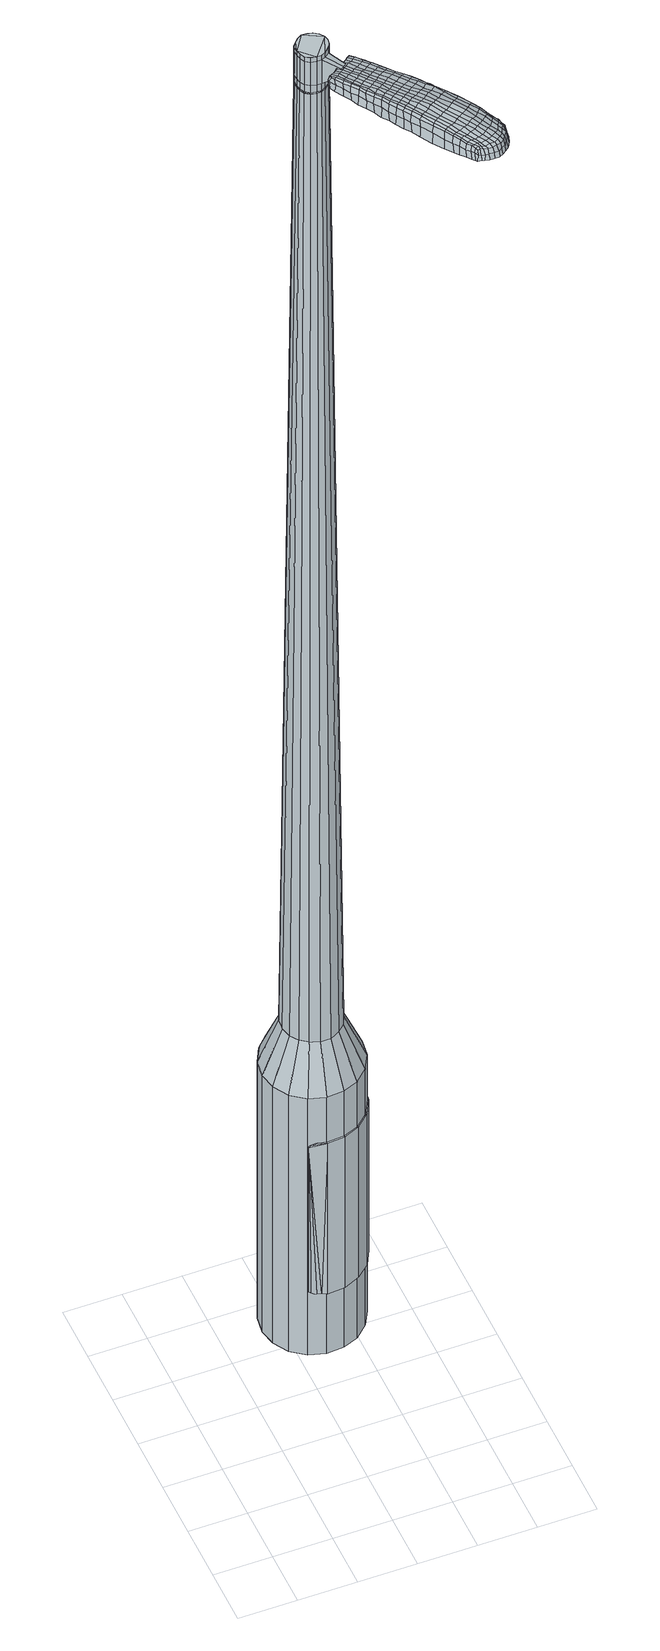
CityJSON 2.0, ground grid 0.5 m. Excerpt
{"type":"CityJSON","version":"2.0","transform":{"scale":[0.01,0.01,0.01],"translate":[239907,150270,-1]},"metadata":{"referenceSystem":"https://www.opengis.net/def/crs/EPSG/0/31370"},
"CityObjects":{
"object1":{"type":"GenericCityObject","attributes":{"cluster":803,"mean_distance_to_centroid":0.273,"new_centroid_x":239908.24,"new_centroid_y":150272.25,"mean_distance_to_camera":6.22,"H1":22.98,"H2":18.53,"Z_final":110.29,"cluster2":-1,"proj_x":239902.2,"proj_y":150276.12,"id_line":88917,"bearing_l":32.69,"distance":7.17,"orientation":"right","G_obj":302.69},"geometry":[{"type":"MultiSurface","lod":"2","boundaries":[[[0,1,2,3]],[[1,4,5,2]],[[4,6,7,5]],[[6,8,9,7]],[[8,10,11,9]],[[10,12,13,11]],[[12,14,15,13]],[[14,16,17,15]],[[16,18,19,17]],[[18,20,21,19]],[[20,22,23,21]],[[22,24,25,23]],[[24,26,27,25]],[[26,28,29,27]],[[28,30,31,29]],[[30,32,33,31]],[[32,34,35,33]],[[34,0,3,35]],[[36,37,38,39]],[[38,40,41,42]],[[41,43,42]],[[42,44,45,46]],[[45,47,46]],[[46,48,49,50]],[[49,51,50]],[[42,46,50,38]],[[50,52,39,38]],[[53,36,39]],[[2,5,7,35]],[[7,9,11,15]],[[11,13,15]],[[15,17,19,23]],[[19,21,23]],[[23,25,27,31]],[[27,29,31]],[[15,23,31,7]],[[31,33,35,7]],[[3,2,35]],[[1,0,54,55]],[[0,34,56,54]],[[34,32,57,56]],[[32,30,58,57]],[[30,28,59,58]],[[28,26,60,59]],[[26,24,61,60]],[[24,22,62,61]],[[22,20,63,62]],[[20,18,64,63]],[[18,16,65,64]],[[16,14,66,65]],[[14,12,67,66]],[[12,10,68,67]],[[10,8,69,68]],[[8,6,70,69]],[[6,4,71,70]],[[4,1,55,71]],[[55,54,72,73]],[[54,56,74,72]],[[56,57,75,74]],[[57,58,76,75]],[[58,59,77,76]],[[59,60,78,77]],[[60,61,79,78]],[[61,62,80,79]],[[62,63,81,80]],[[63,64,82,81]],[[64,65,83,82]],[[65,66,84,83]],[[66,67,85,84]],[[67,68,86,85]],[[68,69,87,86]],[[69,70,88,87]],[[70,71,89,88]],[[71,55,73,89]],[[72,90,91,92]],[[93,94,90,72]],[[75,95,94,93]],[[96,97,95,75]],[[98,99,97,96]],[[78,100,99,98]],[[101,102,100,78]],[[80,103,102,101]],[[81,104,103,80]],[[82,105,104,81]],[[83,106,105,82]],[[107,108,106,83]],[[85,109,108,107]],[[86,110,109,85]],[[111,112,110,86]],[[113,114,112,111]],[[89,115,114,113]],[[92,91,115,89]],[[116,117,118,119]],[[120,116,119,121]],[[122,120,121,123]],[[124,122,123,125]],[[126,124,125,127]],[[128,126,127,129]],[[130,128,129,131]],[[132,130,131,133]],[[134,132,133,135]],[[136,134,135,137]],[[138,136,137,139]],[[140,138,139,141]],[[142,140,141,143]],[[144,142,143,145]],[[146,144,145,147]],[[148,146,147,149]],[[73,72,92]],[[74,93,72]],[[74,75,93]],[[76,96,75]],[[76,77,98,96]],[[77,78,98]],[[79,101,78]],[[79,80,101]],[[84,107,83]],[[84,85,107]],[[87,111,86]],[[87,88,113,111]],[[88,89,113]],[[73,92,89]],[[150,91,90]],[[150,115,91]],[[151,114,115]],[[151,152,112,114]],[[152,110,112]],[[153,108,109]],[[153,106,108]],[[154,102,103]],[[154,100,102]],[[155,99,100]],[[155,156,97,99]],[[156,95,97]],[[157,94,95]],[[157,90,94]],[[39,52,148,158]],[[150,90,159,149]],[[53,39,158,117]],[[90,157,118,159]],[[36,53,117,116]],[[157,95,119,118]],[[37,36,116,120]],[[95,156,121,119]],[[38,37,120,122]],[[156,155,123,121]],[[40,38,122,124]],[[155,100,125,123]],[[41,40,124,126]],[[100,154,127,125]],[[43,41,126,128]],[[154,103,129,127]],[[42,43,128,130]],[[103,104,131,129]],[[44,42,130,132]],[[104,105,133,131]],[[45,44,132,134]],[[105,106,135,133]],[[47,45,134,136]],[[106,153,137,135]],[[46,47,136,138]],[[153,109,139,137]],[[48,46,138,140]],[[109,110,141,139]],[[49,48,140,142]],[[110,152,143,141]],[[51,49,142,144]],[[152,151,145,143]],[[50,51,144,146]],[[151,115,147,145]],[[52,50,146,148]],[[115,150,149,147]],[[148,149,160,161]],[[149,159,162,160]],[[159,118,163,162]],[[118,117,164,163]],[[117,158,165,164]],[[158,148,161,165]],[[166,167,168,169]],[[170,166,169,171]],[[166,170,172,173]],[[167,166,173,174]],[[175,176,177,178]],[[179,175,178,180]],[[175,179,181,182]],[[176,175,182,183]],[[184,185,186,187]],[[188,184,187,189]],[[184,188,190,191]],[[185,184,191,192]],[[193,194,195,196]],[[197,193,196,198]],[[193,197,199,200]],[[194,193,200,201]],[[202,203,204,205]],[[206,202,205,207]],[[202,206,208,209]],[[203,202,209,210]],[[211,212,213,214]],[[215,211,214,216]],[[211,215,217,218]],[[212,211,218,219]],[[220,221,222,223]],[[212,220,223,213]],[[220,212,219,224]],[[221,220,224,225]],[[226,227,228,229]],[[221,226,229,222]],[[226,221,225,230]],[[227,226,230,231]],[[232,170,171,233]],[[227,232,233,228]],[[232,227,231,234]],[[170,232,234,172]],[[235,236,237,238]],[[239,235,238,240]],[[235,239,241,242]],[[236,235,242,243]],[[244,245,246,247]],[[236,244,247,237]],[[244,236,243,248]],[[245,244,248,249]],[[250,251,252,253]],[[245,250,253,246]],[[250,245,249,254]],[[251,250,254,255]],[[256,257,258,259]],[[251,256,259,252]],[[256,251,255,260]],[[257,256,260,261]],[[262,167,174,263]],[[257,262,263,258]],[[262,257,261,264]],[[167,262,264,168]],[[265,266,267,268]],[[269,265,268,270]],[[265,269,271,272]],[[266,265,272,273]],[[274,275,276,277]],[[266,274,277,267]],[[274,266,273,278]],[[275,274,278,279]],[[280,281,282,283]],[[275,280,283,276]],[[280,275,279,284]],[[281,280,284,285]],[[286,179,180,287]],[[281,286,287,282]],[[286,281,285,288]],[[179,286,288,181]],[[289,290,291,292]],[[293,289,292,294]],[[289,293,295,296]],[[290,289,296,297]],[[298,299,300,301]],[[290,298,301,291]],[[298,290,297,302]],[[299,298,302,303]],[[304,305,306,307]],[[299,304,307,300]],[[304,299,303,308]],[[305,304,308,309]],[[310,311,312,313]],[[305,310,313,306]],[[310,305,309,314]],[[311,310,314,315]],[[316,176,183,317]],[[311,316,317,312]],[[316,311,315,318]],[[176,316,318,177]],[[319,205,204,320]],[[321,319,320,322]],[[319,321,323,324]],[[205,319,324,207]],[[325,321,322,326]],[[327,325,326,328]],[[325,327,329,330]],[[321,325,330,323]],[[331,327,328,332]],[[333,331,332,334]],[[331,333,335,336]],[[327,331,336,329]],[[337,333,334,338]],[[339,337,338,340]],[[337,339,341,342]],[[333,337,342,335]],[[343,339,340,344]],[[194,343,344,195]],[[343,194,201,345]],[[339,343,345,341]],[[346,347,192,191]],[[348,346,191,190]],[[346,348,349,350]],[[347,346,350,351]],[[352,353,351,350]],[[354,352,350,349]],[[352,354,355,356]],[[353,352,356,357]],[[358,359,357,356]],[[360,358,356,355]],[[358,360,361,362]],[[359,358,362,363]],[[364,365,363,362]],[[366,364,362,361]],[[364,366,199,197]],[[365,364,197,198]],[[367,368,369,370]],[[269,367,370,271]],[[367,269,270,371]],[[368,367,371,372]],[[373,188,189,374]],[[368,373,374,369]],[[373,368,372,375]],[[188,373,375,190]],[[376,377,378,379]],[[215,376,379,217]],[[376,215,216,380]],[[377,376,380,381]],[[382,383,384,385]],[[377,382,385,378]],[[382,377,381,386]],[[383,382,386,387]],[[388,185,192,389]],[[383,388,389,384]],[[388,383,387,390]],[[185,388,390,186]],[[391,392,393,394]],[[173,391,394,174]],[[391,173,172,395]],[[392,391,395,396]],[[397,398,399,400]],[[392,397,400,393]],[[397,392,396,401]],[[398,397,401,402]],[[403,196,195,404]],[[398,403,404,399]],[[403,398,402,405]],[[196,403,405,198]],[[406,407,408,409]],[[178,406,409,180]],[[406,178,177,410]],[[407,406,410,411]],[[412,200,199,413]],[[407,412,413,408]],[[412,407,411,414]],[[200,412,414,201]],[[415,416,417,418]],[[293,415,418,295]],[[415,293,294,419]],[[416,415,419,420]],[[421,206,207,422]],[[416,421,422,417]],[[421,416,420,423]],[[206,421,423,208]],[[424,425,426,427]],[[239,424,427,241]],[[424,239,240,428]],[[425,424,428,429]],[[430,431,432,433]],[[425,430,433,426]],[[430,425,429,434]],[[431,430,434,435]],[[436,203,210,437]],[[431,436,437,432]],[[436,431,435,438]],[[203,436,438,204]],[[439,440,429,428]],[[238,439,428,240]],[[439,238,237,441]],[[440,439,441,442]],[[443,444,435,434]],[[440,443,434,429]],[[443,440,442,445]],[[444,443,445,446]],[[447,320,204,438]],[[444,447,438,435]],[[447,444,446,448]],[[320,447,448,322]],[[449,450,451,452]],[[296,449,452,297]],[[449,296,295,418]],[[450,449,418,417]],[[453,324,323,454]],[[450,453,454,451]],[[453,450,417,422]],[[324,453,422,207]],[[455,456,442,441]],[[247,455,441,237]],[[455,247,246,457]],[[456,455,457,458]],[[459,460,446,445]],[[456,459,445,442]],[[459,456,458,461]],[[460,459,461,462]],[[463,326,322,448]],[[460,463,448,446]],[[463,460,462,464]],[[326,463,464,328]],[[465,466,467,468]],[[302,465,468,303]],[[465,302,297,452]],[[466,465,452,451]],[[469,330,329,470]],[[466,469,470,467]],[[469,466,451,454]],[[330,469,454,323]],[[471,472,458,457]],[[253,471,457,246]],[[471,253,252,473]],[[472,471,473,474]],[[475,476,462,461]],[[472,475,461,458]],[[475,472,474,477]],[[476,475,477,478]],[[479,332,328,464]],[[476,479,464,462]],[[479,476,478,480]],[[332,479,480,334]],[[481,482,483,484]],[[308,481,484,309]],[[481,308,303,468]],[[482,481,468,467]],[[485,336,335,486]],[[482,485,486,483]],[[485,482,467,470]],[[336,485,470,329]],[[487,488,474,473]],[[259,487,473,252]],[[487,259,258,489]],[[488,487,489,490]],[[491,492,478,477]],[[488,491,477,474]],[[491,488,490,493]],[[492,491,493,494]],[[495,338,334,480]],[[492,495,480,478]],[[495,492,494,496]],[[338,495,496,340]],[[497,498,499,500]],[[314,497,500,315]],[[497,314,309,484]],[[498,497,484,483]],[[501,342,341,502]],[[498,501,502,499]],[[501,498,483,486]],[[342,501,486,335]],[[503,504,490,489]],[[263,503,489,258]],[[503,263,174,394]],[[504,503,394,393]],[[505,506,494,493]],[[504,505,493,490]],[[505,504,393,400]],[[506,505,400,399]],[[507,344,340,496]],[[506,507,496,494]],[[507,506,399,404]],[[344,507,404,195]],[[508,509,411,410]],[[318,508,410,177]],[[508,318,315,500]],[[509,508,500,499]],[[510,345,201,414]],[[509,510,414,411]],[[510,509,499,502]],[[345,510,502,341]],[[511,512,372,371]],[[268,511,371,270]],[[511,268,267,513]],[[512,511,513,514]],[[515,348,190,375]],[[512,515,375,372]],[[515,512,514,516]],[[348,515,516,349]],[[517,518,519,520]],[[218,517,520,219]],[[517,218,217,379]],[[518,517,379,378]],[[521,522,523,524]],[[518,521,524,519]],[[521,518,378,385]],[[522,521,385,384]],[[525,347,351,526]],[[522,525,526,523]],[[525,522,384,389]],[[347,525,389,192]],[[527,528,514,513]],[[277,527,513,267]],[[527,277,276,529]],[[528,527,529,530]],[[531,354,349,516]],[[528,531,516,514]],[[531,528,530,532]],[[354,531,532,355]],[[533,534,535,536]],[[224,533,536,225]],[[533,224,219,520]],[[534,533,520,519]],[[537,538,539,540]],[[534,537,540,535]],[[537,534,519,524]],[[538,537,524,523]],[[541,353,357,542]],[[538,541,542,539]],[[541,538,523,526]],[[353,541,526,351]],[[543,544,530,529]],[[283,543,529,276]],[[543,283,282,545]],[[544,543,545,546]],[[547,360,355,532]],[[544,547,532,530]],[[547,544,546,548]],[[360,547,548,361]],[[549,550,551,552]],[[230,549,552,231]],[[549,230,225,536]],[[550,549,536,535]],[[553,554,555,556]],[[550,553,556,551]],[[553,550,535,540]],[[554,553,540,539]],[[557,359,363,558]],[[554,557,558,555]],[[557,554,539,542]],[[359,557,542,357]],[[559,560,546,545]],[[287,559,545,282]],[[559,287,180,409]],[[560,559,409,408]],[[561,366,361,548]],[[560,561,548,546]],[[561,560,408,413]],[[366,561,413,199]],[[562,563,396,395]],[[234,562,395,172]],[[562,234,231,552]],[[563,562,552,551]],[[564,565,402,401]],[[563,564,401,396]],[[564,563,551,556]],[[565,564,556,555]],[[566,365,198,405]],[[565,566,405,402]],[[566,565,555,558]],[[365,566,558,363]],[[567,568,569,570]],[[570,569,571,572]],[[573,571,569,574]],[[574,569,568,575]],[[576,577,578,579]],[[579,578,580,581]],[[582,580,578,583]],[[583,578,577,584]],[[585,586,587,588]],[[588,587,589,590]],[[591,589,587,592]],[[592,587,586,593]],[[594,595,596,597]],[[597,596,598,599]],[[600,598,596,601]],[[601,596,595,602]],[[603,604,605,606]],[[606,605,607,608]],[[609,607,605,610]],[[610,605,604,611]],[[612,613,614,615]],[[615,614,616,617]],[[618,616,614,619]],[[619,614,613,620]],[[621,622,623,624]],[[624,623,613,612]],[[620,613,623,625]],[[625,623,622,626]],[[627,628,629,630]],[[630,629,622,621]],[[626,622,629,631]],[[631,629,628,632]],[[572,571,633,634]],[[634,633,628,627]],[[632,628,633,635]],[[635,633,571,573]],[[636,637,638,639]],[[639,638,640,641]],[[642,640,638,643]],[[643,638,637,644]],[[645,646,647,648]],[[648,647,637,636]],[[644,637,647,649]],[[649,647,646,650]],[[651,652,653,654]],[[654,653,646,645]],[[650,646,653,655]],[[655,653,652,656]],[[657,658,659,660]],[[660,659,652,651]],[[656,652,659,661]],[[661,659,658,662]],[[575,568,663,664]],[[664,663,658,657]],[[662,658,663,665]],[[665,663,568,567]],[[666,667,668,669]],[[669,668,670,671]],[[672,670,668,673]],[[673,668,667,674]],[[675,676,677,678]],[[678,677,667,666]],[[674,667,677,679]],[[679,677,676,680]],[[681,682,683,684]],[[684,683,676,675]],[[680,676,683,685]],[[685,683,682,686]],[[581,580,687,688]],[[688,687,682,681]],[[686,682,687,689]],[[689,687,580,582]],[[690,691,692,693]],[[693,692,694,695]],[[696,694,692,697]],[[697,692,691,698]],[[699,700,701,702]],[[702,701,691,690]],[[698,691,701,703]],[[703,701,700,704]],[[705,706,707,708]],[[708,707,700,699]],[[704,700,707,709]],[[709,707,706,710]],[[711,712,713,714]],[[714,713,706,705]],[[710,706,713,715]],[[715,713,712,716]],[[584,577,717,718]],[[718,717,712,711]],[[716,712,717,719]],[[719,717,577,576]],[[603,606,720,721]],[[721,720,722,723]],[[724,722,720,725]],[[725,720,606,608]],[[723,722,726,727]],[[727,726,728,729]],[[730,728,726,731]],[[731,726,722,724]],[[729,728,732,733]],[[733,732,734,735]],[[736,734,732,737]],[[737,732,728,730]],[[735,734,738,739]],[[739,738,740,741]],[[742,740,738,743]],[[743,738,734,736]],[[741,740,744,745]],[[745,744,595,594]],[[602,595,744,746]],[[746,744,740,742]],[[593,747,748,592]],[[592,748,749,591]],[[750,749,748,751]],[[751,748,747,752]],[[752,753,754,751]],[[751,754,755,750]],[[756,755,754,757]],[[757,754,753,758]],[[758,759,760,757]],[[757,760,761,756]],[[762,761,760,763]],[[763,760,759,764]],[[764,765,766,763]],[[763,766,767,762]],[[600,767,766,598]],[[598,766,765,599]],[[768,769,770,771]],[[771,770,670,672]],[[671,670,770,772]],[[772,770,769,773]],[[590,589,774,775]],[[775,774,769,768]],[[773,769,774,776]],[[776,774,589,591]],[[777,778,779,780]],[[780,779,616,618]],[[617,616,779,781]],[[781,779,778,782]],[[783,784,785,786]],[[786,785,778,777]],[[782,778,785,787]],[[787,785,784,788]],[[593,586,789,790]],[[790,789,784,783]],[[788,784,789,791]],[[791,789,586,585]],[[792,793,794,795]],[[795,794,574,575]],[[573,574,794,796]],[[796,794,793,797]],[[798,799,800,801]],[[801,800,793,792]],[[797,793,800,802]],[[802,800,799,803]],[[594,597,804,805]],[[805,804,799,798]],[[803,799,804,806]],[[806,804,597,599]],[[807,808,809,810]],[[810,809,579,581]],[[576,579,809,811]],[[811,809,808,812]],[[600,601,813,814]],[[814,813,808,807]],[[812,808,813,815]],[[815,813,601,602]],[[816,817,818,819]],[[819,818,694,696]],[[695,694,818,820]],[[820,818,817,821]],[[608,607,822,823]],[[823,822,817,816]],[[821,817,822,824]],[[824,822,607,609]],[[825,826,827,642]],[[827,640,642]],[[641,640,827,828]],[[828,827,826,829]],[[830,831,832,833]],[[833,832,826,825]],[[829,826,832,834]],[[834,832,831,835]],[[611,604,836,837]],[[837,836,831,830]],[[835,831,836,838]],[[838,836,604,603]],[[829,839,840,828]],[[828,840,639,641]],[[636,639,840,841]],[[841,840,839,842]],[[835,843,844,834]],[[834,844,839,829]],[[842,839,844,845]],[[845,844,843,846]],[[603,721,847,838]],[[838,847,843,835]],[[846,843,847,848]],[[848,847,721,723]],[[849,850,851,852]],[[852,851,697,698]],[[696,697,851,819]],[[819,851,850,816]],[[724,725,853,854]],[[854,853,850,849]],[[816,850,853,823]],[[823,853,725,608]],[[842,855,856,841]],[[841,856,648,636]],[[645,648,856,857]],[[857,856,855,858]],[[846,859,860,845]],[[845,860,855,842]],[[858,855,860,861]],[[861,860,859,862]],[[723,727,863,848]],[[848,863,859,846]],[[862,859,863,864]],[[864,863,727,729]],[[865,866,867,868]],[[868,867,703,704]],[[698,703,867,852]],[[852,867,866,849]],[[730,731,869,870]],[[870,869,866,865]],[[849,866,869,854]],[[854,869,731,724]],[[858,871,857]],[[857,871,654,645]],[[651,654,871,872]],[[872,871,873]],[[862,874,875,861]],[[861,875,871,858]],[[873,871,875,876]],[[876,875,874,877]],[[729,733,878,864]],[[864,878,874,862]],[[877,874,878,879]],[[879,878,733,735]],[[880,881,882,883]],[[883,882,709,710]],[[704,709,882,868]],[[868,882,881,865]],[[736,737,884,885]],[[885,884,881,880]],[[865,881,884,870]],[[870,884,737,730]],[[873,886,887,872]],[[872,887,660,651]],[[657,660,887,888]],[[888,887,886,889]],[[877,890,891,876]],[[876,891,886,873]],[[889,886,891,892]],[[892,891,890,893]],[[735,739,894,879]],[[879,894,890,877]],[[893,890,894,895]],[[895,894,739,741]],[[896,897,898,899]],[[899,898,715,716]],[[710,715,898,883]],[[883,898,897,880]],[[742,743,900,901]],[[901,900,897,896]],[[880,897,900,885]],[[885,900,743,736]],[[889,902,903,888]],[[888,903,664,657]],[[575,664,903,795]],[[795,903,902,792]],[[893,904,905,892]],[[892,905,902,889]],[[792,902,905,801]],[[801,905,904,798]],[[741,745,906,895]],[[895,906,904,893]],[[798,904,906,805]],[[805,906,745,594]],[[812,907,908,811]],[[811,908,719,576]],[[716,719,908,899]],[[899,908,907,896]],[[602,746,909,815]],[[815,909,907,812]],[[896,907,909,901]],[[901,909,746,742]],[[773,910,911,772]],[[772,911,669,671]],[[666,669,911,912]],[[912,911,910,913]],[[591,749,914,776]],[[776,914,910,773]],[[913,910,914,915]],[[915,914,749,750]],[[916,917,918,919]],[[919,918,619,620]],[[618,619,918,780]],[[780,918,917,777]],[[920,921,922,923]],[[923,922,917,916]],[[777,917,922,786]],[[786,922,921,783]],[[752,747,924,925]],[[925,924,921,920]],[[783,921,924,790]],[[790,924,747,593]],[[913,926,927,912]],[[912,927,678,666]],[[675,678,927,928]],[[928,927,926,929]],[[750,755,930,915]],[[915,930,926,913]],[[929,926,930,931]],[[931,930,755,756]],[[932,933,934,935]],[[935,934,625,626]],[[620,625,934,919]],[[919,934,933,916]],[[936,937,938,939]],[[939,938,933,932]],[[916,933,938,923]],[[923,938,937,920]],[[758,753,940,941]],[[941,940,937,936]],[[920,937,940,925]],[[925,940,753,752]],[[929,942,943,928]],[[928,943,684,675]],[[681,684,943,944]],[[944,943,942,945]],[[756,761,946,931]],[[931,946,942,929]],[[945,942,946,947]],[[947,946,761,762]],[[948,949,950,951]],[[951,950,631,632]],[[626,631,950,935]],[[935,950,949,932]],[[952,953,954,955]],[[955,954,949,948]],[[932,949,954,939]],[[939,954,953,936]],[[764,759,956,957]],[[957,956,953,952]],[[936,953,956,941]],[[941,956,759,758]],[[945,958,959,944]],[[944,959,688,681]],[[581,688,959,810]],[[810,959,958,807]],[[762,767,960,947]],[[947,960,958,945]],[[807,958,960,814]],[[814,960,767,600]],[[797,961,962,796]],[[796,962,635,573]],[[632,635,962,951]],[[951,962,961,948]],[[803,963,964,802]],[[802,964,961,797]],[[948,961,964,955]],[[955,964,963,952]],[[599,765,965,806]],[[806,965,963,803]],[[952,963,965,957]],[[957,965,765,764]],[[567,570,169,168]],[[570,572,171,169]],[[582,583,182,181]],[[583,584,183,182]],[[585,588,187,186]],[[588,590,189,187]],[[609,610,209,208]],[[610,611,210,209]],[[612,615,214,213]],[[615,617,216,214]],[[621,624,223,222]],[[624,612,213,223]],[[627,630,229,228]],[[630,621,222,229]],[[572,634,233,171]],[[634,627,228,233]],[[642,643,242,241]],[[643,644,243,242]],[[644,649,248,243]],[[649,650,249,248]],[[650,655,254,249]],[[655,656,255,254]],[[656,661,260,255]],[[661,662,261,260]],[[662,665,264,261]],[[665,567,168,264]],[[672,673,272,271]],[[673,674,273,272]],[[674,679,278,273]],[[679,680,279,278]],[[680,685,284,279]],[[685,686,285,284]],[[686,689,288,285]],[[689,582,181,288]],[[690,693,292,291]],[[693,695,294,292]],[[699,702,301,300]],[[702,690,291,301]],[[705,708,307,306]],[[708,699,300,307]],[[711,714,313,312]],[[714,705,306,313]],[[584,718,317,183]],[[718,711,312,317]],[[768,771,370,369]],[[771,672,271,370]],[[590,775,374,189]],[[775,768,369,374]],[[617,781,380,216]],[[781,782,381,380]],[[782,787,386,381]],[[787,788,387,386]],[[788,791,390,387]],[[791,585,186,390]],[[695,820,419,294]],[[820,821,420,419]],[[821,824,423,420]],[[824,609,208,423]],[[825,642,427,426]],[[642,241,427]],[[830,833,433,432]],[[833,825,426,433]],[[611,837,437,210]],[[837,830,432,437]],[[966,967,968,969]],[[970,971,969,968]],[[972,973,974,975]],[[976,977,978,979]],[[967,980,981,968]],[[982,970,968,981]],[[983,972,975,984]],[[985,986,977,976]],[[980,987,988,981]],[[988,989,982,981]],[[990,983,984,991]],[[992,986,985,993]],[[987,994,995,988]],[[995,996,989,988]],[[997,990,991,998]],[[999,992,993,1000]],[[1001,1002,1003,1004]],[[1005,1006,1002,1001]],[[1005,1007,1008,1006]],[[1007,1009,1010,1008]],[[1011,1012,1013,1014]],[[1015,1016,1012,1011]],[[1017,1018,1016,1015]],[[1019,1020,1018,1017]],[[1014,1003,1002,1011]],[[1011,1002,1006,1015]],[[1006,1008,1017,1015]],[[1008,1010,1019,1017]],[[975,974,971,970]],[[984,975,970,982]],[[989,991,984,982]],[[996,998,991,989]],[[976,979,973,972]],[[985,976,972,983]],[[993,985,983,990]],[[1000,993,990,997]],[[977,1001,1004,978]],[[986,1005,1001,977]],[[1007,1005,986,992]],[[1009,1007,992,999]],[[1021,1022,1023,1024]],[[1023,1025,1026,1027]],[[1023,1027,1028,1029]],[[1023,1029,1024]],[[1030,1021,1024,1031]],[[1032,1031,1024,1033]],[[1034,1033,1024]],[[1035,1023,1022,1036]],[[1037,1035,1036,1038]],[[1039,1037,1038,1040]],[[1041,1039,1040,1042]],[[1043,1041,1042,1044]],[[1044,1045,1046,1047]],[[1044,1047,1048,1049]],[[1044,1049,1050,1051]],[[1050,1052,1053,1054]],[[1050,1054,1055,1056]],[[1050,1056,1051]],[[1044,1051,1043]],[[1057,1058,1022,1021]],[[1059,1060,1025,1023]],[[1061,1062,1034,1024]],[[1058,1063,1036,1022]],[[1064,1059,1023,1035]],[[1063,1065,1038,1036]],[[1066,1064,1035,1037]],[[1065,1067,1040,1038]],[[1068,1066,1037,1039]],[[1067,1069,1042,1040]],[[1070,1068,1039,1041]],[[1069,1071,1044,1042]],[[1072,1070,1041,1043]],[[1071,1073,1045,1044]],[[1074,1075,1052,1050]],[[1076,1072,1043,1051]],[[1046,1045,1073,1077]],[[1047,1046,1077,1078]],[[1048,1047,1078,1079]],[[1049,1048,1079,1080]],[[1050,1049,1080,1074]],[[1081,1057,1021,1030]],[[1082,1081,1030,1031]],[[1083,1082,1031,1032]],[[1084,1083,1032,1033]],[[1062,1084,1033,1034]],[[1026,1025,1060,1085]],[[1053,1052,1075,1086]],[[1027,1026,1085,1087]],[[1028,1027,1087,1088]],[[1029,1028,1088,1089]],[[1024,1029,1089,1061]],[[1054,1053,1086,1090]],[[1055,1054,1090,1091]],[[1056,1055,1091,1092]],[[1051,1056,1092,1076]]]}]}
},
"vertices":[
[149,188,384],[136,183,384],[136,183,96],[149,188,96],[121,182,384],[121,182,96],[107,186,384],[107,186,96],[95,195,384],[95,195,96],[87,208,384],[87,208,96],[84,222,384],[84,222,96],[86,237,384],[86,237,96],[93,250,384],[93,250,96],[103,260,384],[103,260,96],[117,265,384],[117,265,96],[132,266,384],[132,266,96],[146,262,384],[146,262,96],[157,253,384],[157,253,96],[165,240,384],[165,240,96],[169,226,384],[169,226,96],[167,211,384],[167,211,96],[160,198,384],[160,198,96],[139,220,1524],[140,225,1524],[139,229,1524],[133,213,1524],[136,233,1524],[132,236,1524],[123,237,1524],[128,237,1524],[119,235,1524],[116,232,1524],[113,223,1524],[113,228,1524],[114,219,1524],[116,215,1524],[125,211,1524],[120,212,1524],[129,211,1524],[137,216,1524],[140,203,429],[132,199,429],[146,209,429],[150,217,429],[151,225,429],[149,234,429],[145,241,429],[138,246,429],[129,249,429],[121,249,429],[113,245,429],[106,239,429],[102,232,429],[101,223,429],[103,214,429],[108,207,429],[115,202,429],[123,199,429],[133,213,1483],[129,211,1483],[137,216,1483],[139,220,1483],[140,225,1483],[139,229,1483],[136,233,1483],[132,236,1483],[128,237,1483],[123,237,1483],[119,235,1483],[116,232,1483],[113,228,1483],[113,223,1483],[114,219,1483],[116,215,1483],[120,212,1483],[125,211,1483],[133,213,1485],[129,212,1485],[129,212,1483],[136,216,1483],[136,216,1485],[139,220,1485],[139,225,1483],[139,225,1485],[138,229,1483],[138,229,1485],[136,233,1485],[132,235,1483],[132,235,1485],[128,237,1485],[123,237,1485],[119,235,1485],[116,232,1485],[114,228,1483],[114,228,1485],[113,223,1485],[114,219,1485],[117,215,1483],[117,215,1485],[120,213,1483],[120,213,1485],[125,211,1485],[139,220,1519],[137,216,1519],[137,216,1493],[139,220,1493],[140,225,1519],[140,225,1493],[139,229,1519],[139,229,1493],[136,233,1519],[136,233,1493],[132,236,1519],[132,236,1493],[128,237,1519],[128,237,1493],[123,237,1519],[123,237,1493],[119,235,1519],[119,235,1493],[116,232,1519],[116,232,1493],[113,228,1519],[113,228,1493],[113,223,1519],[113,223,1493],[114,219,1519],[114,219,1493],[116,215,1519],[116,215,1493],[120,212,1519],[120,212,1493],[125,211,1519],[125,211,1493],[129,211,1519],[129,211,1493],[129,211,1485],[120,212,1485],[116,215,1485],[113,228,1485],[132,236,1485],[139,229,1485],[140,225,1485],[137,216,1485],[133,213,1519],[133,213,1493],[141,195,1513],[141,195,1518],[144,197,1513],[146,199,1513],[146,199,1518],[144,197,1518],[167,124,1519],[164,130,1518],[163,128,1509],[167,122,1510],[172,117,1519],[171,115,1510],[172,118,1526],[168,126,1525],[164,132,1525],[200,145,1519],[196,151,1518],[194,151,1525],[198,145,1525],[205,138,1519],[203,138,1526],[207,137,1510],[202,144,1510],[198,150,1509],[225,74,1519],[221,72,1519],[222,71,1513],[225,73,1513],[227,77,1519],[228,76,1513],[226,78,1524],[224,75,1524],[221,73,1524],[185,136,1530],[181,142,1529],[178,140,1529],[182,134,1530],[189,128,1531],[187,126,1531],[193,130,1530],[188,138,1530],[184,144,1529],[141,204,1512],[138,202,1512],[139,201,1517],[141,203,1517],[143,205,1512],[144,204,1517],[144,205,1506],[141,203,1506],[139,201,1506],[200,75,1519],[198,78,1519],[198,76,1512],[200,74,1512],[202,73,1518],[201,72,1512],[202,74,1522],[201,76,1523],[199,79,1524],[195,81,1519],[192,86,1519],[191,84,1512],[195,80,1512],[196,82,1524],[193,87,1525],[188,91,1519],[184,97,1519],[183,95,1511],[188,89,1511],[189,92,1526],[185,99,1526],[178,107,1519],[177,105,1510],[179,108,1526],[131,188,1513],[135,182,1513],[135,183,1518],[131,190,1517],[128,194,1512],[130,193,1516],[128,192,1506],[130,187,1507],[134,180,1507],[138,175,1514],[142,169,1515],[143,170,1520],[139,177,1519],[138,174,1507],[141,167,1507],[146,162,1515],[149,156,1516],[150,157,1522],[146,164,1521],[145,160,1508],[149,154,1508],[153,149,1517],[156,143,1517],[157,144,1524],[154,151,1523],[152,147,1508],[156,141,1509],[160,136,1518],[161,138,1524],[159,135,1509],[231,94,1519],[229,97,1519],[228,96,1524],[230,93,1523],[232,91,1518],[231,91,1522],[233,91,1512],[232,94,1512],[231,97,1512],[227,101,1519],[224,106,1519],[223,106,1525],[226,101,1524],[229,101,1512],[226,106,1512],[221,111,1519],[217,118,1519],[216,118,1526],[220,111,1526],[223,111,1511],[219,118,1511],[211,128,1519],[209,128,1526],[213,127,1510],[156,205,1513],[161,199,1513],[162,198,1507],[158,204,1507],[153,209,1512],[154,209,1506],[153,208,1516],[155,205,1517],[160,199,1518],[165,192,1514],[170,186,1515],[171,186,1507],[167,192,1507],[164,192,1519],[168,186,1520],[174,180,1515],[179,174,1516],[180,174,1508],[176,180,1508],[173,180,1521],[177,174,1522],[183,168,1517],[187,162,1517],[189,162,1509],[185,168,1508],[181,168,1523],[185,162,1524],[191,156,1518],[193,156,1509],[190,156,1524],[144,198,1519],[142,197,1519],[148,192,1520],[146,190,1520],[151,193,1520],[147,200,1519],[152,186,1522],[150,184,1522],[156,179,1523],[154,178,1523],[159,181,1523],[155,187,1521],[160,173,1524],[158,171,1524],[164,167,1525],[162,165,1525],[167,169,1525],[163,175,1524],[168,161,1526],[166,159,1526],[172,154,1527],[170,153,1527],[175,156,1527],[171,162,1526],[176,148,1528],[174,146,1528],[179,150,1528],[222,77,1527],[219,75,1527],[225,80,1526],[223,84,1527],[220,81,1528],[216,79,1528],[216,87,1529],[213,85,1529],[219,89,1528],[215,95,1530],[212,93,1530],[209,91,1530],[208,99,1531],[205,97,1531],[212,101,1530],[207,109,1531],[203,107,1531],[200,105,1531],[196,117,1531],[193,115,1531],[200,120,1531],[232,89,1518],[231,86,1519],[233,86,1513],[233,89,1513],[231,90,1523],[230,87,1523],[230,81,1519],[231,81,1513],[229,82,1524],[204,72,1518],[207,71,1518],[206,73,1523],[204,74,1523],[204,71,1513],[206,70,1513],[210,70,1519],[214,70,1519],[213,71,1524],[210,72,1523],[210,69,1513],[214,69,1513],[218,70,1519],[217,72,1524],[218,69,1513],[169,127,1528],[171,128,1528],[167,134,1528],[166,133,1527],[174,119,1528],[175,120,1529],[173,129,1529],[176,131,1530],[172,137,1529],[170,135,1528],[178,121,1529],[181,123,1530],[179,132,1530],[175,139,1529],[184,125,1531],[196,144,1528],[195,143,1529],[200,135,1529],[201,137,1528],[192,150,1527],[190,149,1528],[191,140,1529],[196,133,1530],[187,146,1528],[151,210,1512],[149,209,1512],[149,208,1517],[151,209,1517],[152,210,1506],[150,209,1506],[146,207,1512],[147,206,1517],[147,207,1506],[128,196,1512],[130,197,1512],[130,195,1506],[128,195,1506],[129,195,1517],[131,196,1517],[132,198,1512],[134,199,1512],[134,198,1506],[132,197,1506],[133,197,1517],[135,198,1517],[136,201,1512],[136,200,1506],[137,200,1517],[132,190,1519],[134,191,1519],[136,184,1520],[137,185,1520],[136,193,1519],[138,194,1519],[139,186,1520],[142,188,1520],[140,195,1519],[144,189,1520],[154,204,1519],[152,203,1519],[157,197,1520],[158,198,1520],[150,201,1519],[154,195,1520],[140,178,1521],[141,178,1521],[144,171,1522],[145,172,1522],[143,180,1521],[146,181,1521],[147,173,1522],[149,175,1523],[148,183,1522],[152,176,1523],[163,192,1521],[161,191,1521],[165,185,1522],[167,186,1522],[158,189,1521],[162,183,1522],[147,165,1523],[149,166,1523],[151,158,1524],[152,159,1524],[151,167,1523],[153,168,1524],[155,161,1525],[157,162,1525],[156,170,1524],[160,164,1525],[171,180,1523],[169,179,1523],[174,173,1524],[175,174,1524],[166,177,1524],[171,171,1525],[155,152,1525],[156,153,1525],[158,145,1526],[160,146,1526],[158,154,1526],[161,156,1526],[162,148,1527],[165,149,1527],[163,157,1526],[167,151,1527],[180,168,1525],[178,167,1525],[182,161,1526],[184,162,1526],[175,165,1526],[179,158,1527],[162,139,1527],[164,140,1527],[166,142,1527],[169,143,1528],[171,145,1528],[188,156,1527],[186,155,1527],[183,152,1528],[229,92,1525],[229,89,1525],[228,95,1526],[227,92,1526],[227,85,1526],[225,88,1527],[203,76,1525],[205,75,1525],[203,78,1526],[201,78,1525],[208,74,1525],[212,74,1526],[210,77,1527],[206,77,1526],[216,74,1526],[213,78,1527],[225,99,1526],[224,97,1527],[222,105,1527],[221,102,1528],[222,93,1528],[219,99,1529],[197,82,1526],[200,82,1527],[196,87,1528],[194,87,1527],[203,82,1527],[206,82,1528],[202,88,1529],[199,87,1528],[210,83,1528],[206,89,1530],[219,110,1528],[218,108,1529],[215,117,1528],[213,115,1529],[215,105,1529],[210,112,1530],[190,92,1528],[192,93,1528],[188,100,1529],[186,99,1528],[195,93,1529],[199,94,1530],[194,101,1530],[191,100,1530],[202,95,1530],[197,103,1531],[208,127,1529],[206,125,1529],[203,123,1530],[180,109,1528],[182,110,1529],[184,111,1530],[187,112,1530],[190,114,1531],[165,129,1509],[165,131,1518],[169,125,1518],[168,123,1509],[173,118,1519],[173,116,1510],[174,119,1525],[170,127,1525],[166,133,1525],[192,149,1525],[194,149,1518],[198,144,1518],[196,144,1525],[203,136,1519],[201,136,1525],[205,136,1510],[200,143,1509],[196,149,1509],[221,73,1513],[220,74,1519],[223,75,1519],[224,75,1513],[226,78,1519],[226,77,1513],[225,79,1524],[222,76,1524],[220,75,1524],[178,140,1528],[181,142,1528],[185,135,1529],[182,134,1529],[190,128,1529],[187,126,1529],[192,130,1529],[188,137,1529],[184,143,1528],[140,200,1516],[140,200,1512],[142,202,1512],[142,201,1516],[144,203,1512],[145,202,1516],[145,203,1506],[142,201,1506],[140,199,1506],[199,77,1512],[200,79,1519],[202,76,1518],[201,75,1512],[203,75,1518],[203,74,1512],[204,76,1522],[202,77,1523],[200,80,1523],[193,85,1512],[193,87,1519],[197,83,1519],[196,81,1512],[197,84,1524],[194,88,1525],[185,96,1511],[186,98,1519],[190,92,1519],[189,90,1511],[191,93,1525],[186,100,1526],[179,108,1519],[179,106,1510],[180,109,1526],[137,184,1518],[136,183,1513],[133,189,1513],[133,190,1517],[130,194,1512],[131,193,1515],[130,193,1506],[132,188,1506],[136,181,1507],[144,171,1520],[144,170,1514],[140,176,1514],[141,177,1519],[139,175,1507],[143,168,1507],[152,158,1522],[151,157,1516],[147,163,1515],[148,164,1521],[147,161,1508],[150,155,1508],[159,145,1523],[158,144,1517],[155,150,1516],[155,152,1522],[154,148,1508],[158,142,1508],[162,137,1517],[162,139,1524],[161,136,1509],[226,96,1523],[228,96,1519],[229,93,1518],[228,93,1523],[230,91,1518],[229,91,1522],[231,91,1512],[231,93,1512],[229,96,1512],[221,105,1525],[223,105,1519],[225,100,1519],[224,100,1524],[227,100,1512],[224,105,1512],[214,117,1526],[216,117,1519],[220,110,1519],[218,110,1525],[222,110,1511],[218,117,1511],[209,127,1519],[208,127,1526],[211,126,1510],[161,197,1507],[159,197,1513],[155,203,1513],[156,203,1506],[152,207,1512],[153,207,1506],[152,206,1515],[154,203,1517],[158,197,1518],[170,185,1507],[168,185,1514],[164,191,1514],[165,191,1507],[162,191,1519],[167,185,1520],[179,173,1508],[177,173,1516],[173,179,1515],[174,179,1508],[171,179,1521],[175,173,1522],[188,161,1508],[186,161,1517],[181,167,1516],[183,167,1508],[180,167,1522],[184,161,1523],[190,155,1517],[192,155,1509],[188,155,1524],[145,197,1518],[143,196,1518],[149,191,1519],[146,190,1519],[151,193,1519],[147,199,1518],[153,185,1520],[150,184,1520],[157,179,1521],[154,177,1521],[159,180,1521],[155,187,1520],[161,172,1523],[158,171,1523],[165,166,1524],[162,165,1524],[167,168,1524],[163,174,1523],[169,160,1525],[166,159,1525],[173,154,1526],[170,152,1526],[175,156,1526],[171,162,1525],[177,148,1527],[174,146,1527],[180,150,1527],[218,77,1526],[221,78,1526],[224,81,1525],[222,84,1526],[219,82,1526],[216,80,1526],[213,85,1528],[216,87,1528],[218,90,1527],[215,96,1528],[212,93,1529],[209,91,1529],[205,97,1530],[208,99,1530],[211,101,1529],[206,109,1530],[203,107,1530],[200,105,1530],[194,115,1530],[196,117,1530],[199,119,1530],[231,86,1513],[229,87,1518],[230,89,1518],[231,89,1512],[229,90,1523],[228,87,1523],[228,82,1519],[229,82,1513],[227,83,1523],[207,74,1523],[207,73,1518],[205,74,1518],[205,75,1523],[204,73,1512],[207,72,1512],[213,73,1523],[214,72,1519],[210,72,1519],[210,74,1523],[210,71,1513],[214,71,1513],[217,72,1519],[217,74,1524],[218,72,1513],[168,134,1527],[171,128,1527],[170,127,1527],[167,133,1526],[175,120,1527],[176,120,1528],[173,137,1528],[177,131,1528],[174,129,1528],[170,135,1527],[178,122,1528],[181,123,1529],[179,132,1529],[175,138,1528],[184,125,1529],[199,135,1528],[194,142,1527],[195,143,1527],[200,136,1527],[191,149,1526],[190,148,1527],[191,140,1528],[196,133,1528],[187,146,1527],[150,206,1516],[150,207,1512],[151,208,1512],[151,207,1516],[152,208,1506],[151,207,1506],[148,205,1512],[148,204,1516],[148,205,1506],[131,194,1506],[131,195,1512],[130,195,1512],[131,194,1516],[132,194,1516],[135,196,1506],[135,197,1512],[133,196,1512],[133,195,1506],[134,195,1516],[136,197,1516],[137,199,1512],[138,198,1506],[138,198,1516],[134,191,1518],[134,190,1518],[137,184,1519],[138,184,1519],[138,193,1518],[136,192,1518],[140,186,1519],[142,187,1519],[140,194,1518],[144,189,1519],[157,196,1519],[153,202,1518],[154,203,1518],[158,197,1519],[150,201,1518],[154,195,1519],[142,178,1520],[141,178,1520],[145,171,1521],[146,172,1521],[146,181,1520],[144,179,1520],[148,173,1521],[150,174,1521],[148,182,1520],[152,176,1521],[165,184,1521],[161,190,1520],[162,191,1520],[166,185,1521],[158,189,1520],[162,182,1521],[149,165,1522],[152,158,1523],[153,159,1523],[154,168,1522],[151,167,1522],[155,160,1523],[158,162,1524],[156,170,1523],[160,163,1524],[174,172,1523],[169,178,1522],[170,179,1522],[175,173,1523],[167,176,1522],[171,170,1523],[157,153,1524],[156,152,1524],[160,146,1525],[161,146,1525],[161,155,1525],[159,154,1524],[163,148,1525],[165,149,1526],[164,157,1525],[168,151,1526],[182,160,1525],[178,166,1524],[179,167,1524],[183,161,1525],[175,164,1524],[179,158,1525],[164,140,1526],[163,140,1526],[169,143,1527],[166,141,1526],[172,144,1527],[186,154,1526],[187,155,1526],[183,152,1526],[227,89,1524],[228,92,1524],[226,95,1525],[226,92,1525],[226,85,1525],[224,88,1525],[203,79,1525],[206,76,1524],[204,77,1524],[202,80,1525],[210,78,1526],[212,75,1525],[209,75,1524],[206,78,1525],[215,76,1525],[213,79,1526],[223,97,1526],[224,99,1526],[221,104,1526],[220,102,1527],[221,93,1526],[218,99,1527],[197,88,1527],[200,83,1526],[198,84,1526],[195,88,1526],[203,89,1528],[206,83,1527],[203,83,1526],[199,88,1527],[210,84,1527],[206,90,1528],[217,108,1527],[218,110,1527],[213,116,1527],[212,115,1528],[214,105,1528],[210,112,1529],[189,100,1528],[193,93,1527],[192,93,1527],[187,100,1527],[194,102,1529],[199,94,1529],[196,94,1528],[191,101,1528],[202,96,1529],[197,103,1530],[206,125,1528],[207,126,1528],[203,122,1529],[182,110,1528],[181,110,1528],[188,112,1529],[185,111,1529],[191,114,1530],[130,193,1508],[135,197,1508],[152,169,1509],[145,164,1509],[163,150,1510],[156,145,1510],[184,116,1512],[176,111,1512],[166,127,1511],[174,132,1511],[194,101,1513],[201,90,1514],[194,85,1514],[186,96,1513],[141,200,1508],[159,173,1509],[170,155,1510],[192,121,1512],[182,137,1511],[201,106,1513],[209,95,1514],[147,204,1508],[165,177,1509],[178,159,1510],[200,126,1512],[190,142,1511],[216,100,1514],[209,111,1513],[152,208,1508],[172,181,1509],[185,164,1510],[207,131,1512],[198,147,1511],[224,104,1514],[217,116,1513],[209,79,1514],[213,76,1514],[207,72,1514],[202,75,1514],[216,84,1514],[219,80,1514],[223,88,1514],[225,83,1514],[230,93,1514],[230,87,1514],[217,73,1515],[222,72,1515],[221,72,1515],[214,71,1515],[221,76,1515],[223,73,1515],[225,78,1515],[224,74,1515],[228,80,1515],[225,74,1515],[169,229,334],[170,225,334],[170,225,165],[167,239,171],[169,229,165],[168,233,165],[168,236,166],[167,238,167],[167,239,169],[168,233,334],[168,236,333],[167,238,332],[167,239,331],[167,239,328],[168,210,165],[168,210,334],[161,197,165],[161,197,334],[150,187,165],[150,187,334],[136,181,165],[136,181,334],[121,180,165],[121,180,334],[117,182,334],[113,183,334],[111,183,333],[109,184,332],[107,184,331],[107,184,328],[117,182,165],[107,184,171],[107,184,169],[109,184,167],[111,183,166],[113,183,165],[166,229,334],[167,225,334],[167,225,165],[166,229,165],[164,238,171],[164,238,328],[165,211,334],[165,211,165],[159,199,334],[159,199,165],[148,190,334],[148,190,165],[135,184,334],[135,184,165],[121,183,334],[121,183,165],[118,184,334],[108,187,328],[108,187,171],[118,184,165],[114,185,334],[111,186,333],[109,187,332],[108,187,331],[166,232,334],[165,235,333],[164,237,332],[164,238,331],[166,232,165],[108,187,169],[165,235,166],[164,237,167],[164,238,169],[109,187,167],[111,186,166],[114,185,165]
]}
